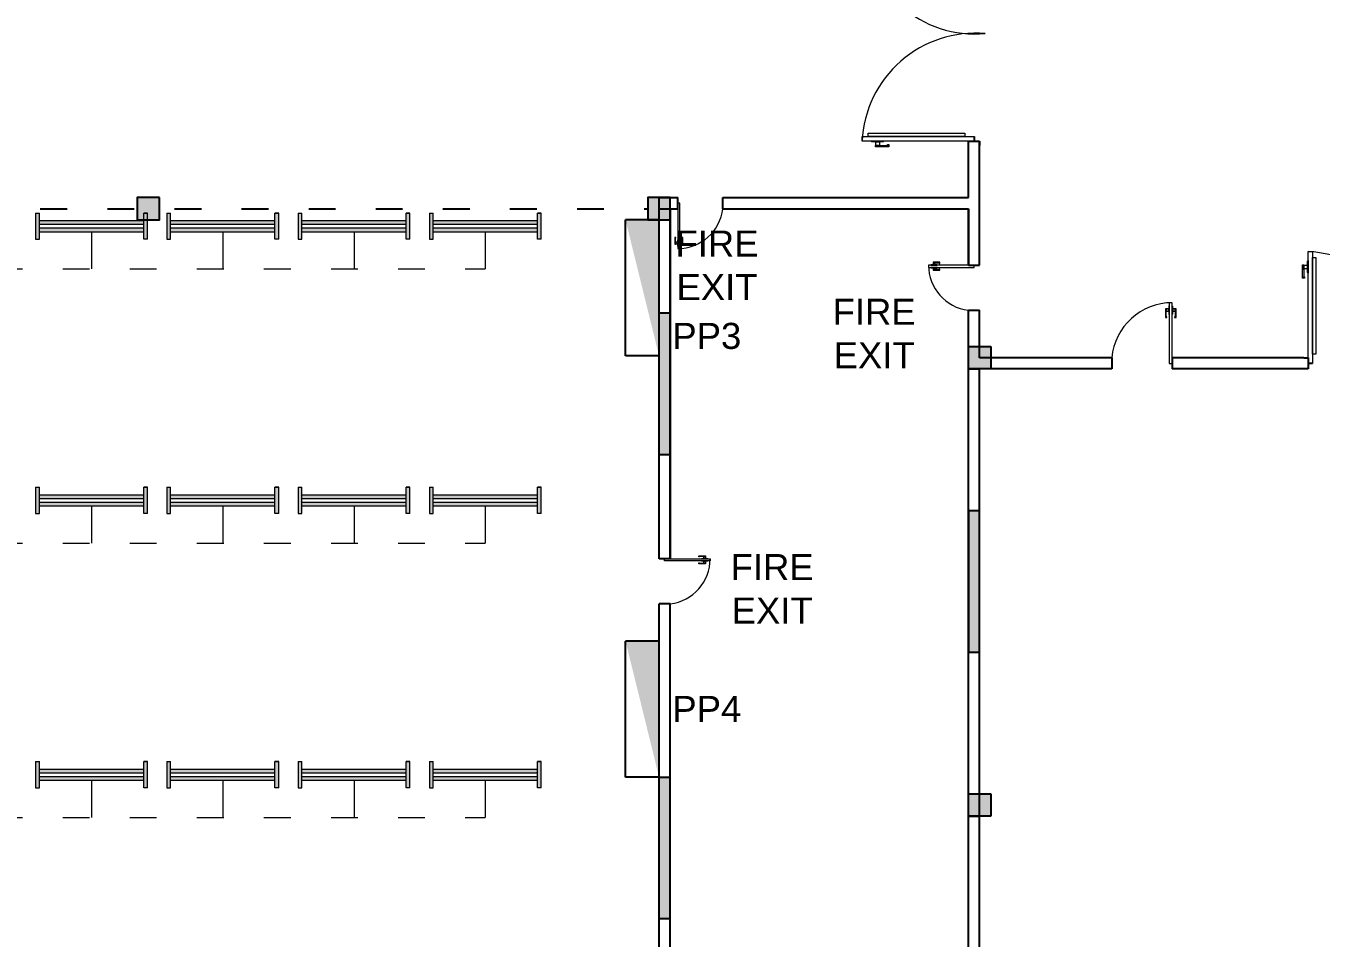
# Model space of a CAD drawing. Header units: millimetres. Extents: x 3339 to 2017737, y 4955 to 2748989.
# Drawn here: x 1464597 to 1481971, y 1251921 to 1264163 of the extents above; entities that cross this region are included whole.
import ezdxf

# ---------------------------------------------------------------- set-up
doc = ezdxf.new("R2010")
doc.units = ezdxf.units.MM
doc.header["$LTSCALE"] = 30
doc.linetypes.add('ACAD_ISO03W100', pattern=[30, 12, -18])
for name, color, linetype, lineweight in [('A-DETL-GENF', 92, 'Continuous', 13), ('A-DOOR', 31, 'Continuous', 13), ('LIGHT LINES', 6, 'ACAD_ISO03W100', 13), ('LIGHTS', 6, 'Continuous', 13)]:
    doc.layers.add(name, color=color, linetype=linetype, lineweight=lineweight)
doc.layers.add('broken line', color=7, linetype='ACAD_ISO03W100', plot=False)
doc.layers.add('TEXT', color=7, linetype='Continuous')
doc.layers.add('window', color=92, linetype='Continuous')
doc.styles.get("Standard").update_dxf_attribs({"font": 'arial.ttf'})

# ---------------------------------------------------------------- blocks, each defined once
blk = doc.blocks.new('single door no base 1')
at = {"color": 0}
blk.add_line((51788, 22093), (51785, 22093), dxfattribs=at)
at = {"layer": 'A-DETL-GENF'}
for p, q in [((51710, 22826), (51697, 22826)), ((51697, 22826), (51697, 22788)), ((51708, 22788), (51697, 22788)), ((51697, 22788), (51697, 22706)), ((51697, 22788), (51710, 22788)), ((51708, 22718), (51708, 22788)), ((51710, 22788), (51710, 22826)), ((51741, 22823), (51710, 22823)), ((51710, 22823), (51710, 22791)), ((51710, 22791), (51741, 22791)), ((51748, 22864), (51741, 22858)), ((51741, 22858), (51741, 22756)), ((51741, 22791), (51741, 22823)), ((51748, 22750), (51748, 22864)), ((51788, 22864), (51788, 22750)), ((51794, 22858), (51788, 22864)), ((51794, 22756), (51794, 22858)), ((51826, 22823), (51794, 22823)), ((51794, 22823), (51794, 22791)), ((51794, 22791), (51826, 22791)), ((51839, 22826), (51826, 22826)), ((51826, 22826), (51826, 22788)), ((51826, 22791), (51826, 22823)), ((51826, 22788), (51839, 22788)), ((51839, 22788), (51827, 22788)), ((51827, 22788), (51827, 22718)), ((51839, 22788), (51839, 22826)), ((51839, 22706), (51839, 22788)), ((51708, 22718), (51697, 22706)), ((51697, 22706), (51716, 22706)), ((51716, 22718), (51708, 22718)), ((51716, 22706), (51716, 22718)), ((51741, 22756), (51748, 22750)), ((51788, 22750), (51794, 22756)), ((51827, 22718), (51819, 22718)), ((51819, 22718), (51819, 22706)), ((51819, 22706), (51839, 22706)), ((51827, 22718), (51839, 22706))]:
    blk.add_line(p, q, dxfattribs=at)
at = {"layer": 'A-DOOR', "lineweight": 18}
for p, q in [((51788, 22907), (51748, 22907)), ((51748, 22907), (51748, 22093)), ((51788, 22093), (51788, 22907)), ((51748, 22093), (51788, 22093))]:
    blk.add_line(p, q, dxfattribs=at)
at = {"layer": 'A-DOOR'}
blk.add_arc((51788, 22093), 814, 90, 174.7134, dxfattribs=at)
blk = doc.blocks.new('Poste with lines')
h = blk.add_hatch(color=2)
h.dxf.hatch_style = 1
h.paths.add_polyline_path([(13203, 12318), (12903, 12318), (12903, 12018), (13203, 12018)])
at = {"color": 0}
for p, q in [((12903, 12018), (12903, 12318)), ((12903, 12318), (13203, 12318)), ((12903, 12018), (12903, 12168)), ((13203, 12318), (13203, 12018)), ((12903, 12018), (13053, 12018)), ((13053, 12018), (12903, 12018)), ((13203, 12018), (12903, 12018))]:
    blk.add_line(p, q, dxfattribs=at)

msp = doc.modelspace()

# ---------------------------------------------------------------- hatches: boundary and pattern name
h = msp.add_hatch(color=2)
h.dxf.hatch_style = 1
h.paths.add_polyline_path([(1466390.35, 1261859.357), (1466090.35, 1261859.357), (1466090.35, 1261559.357), (1466390.35, 1261559.357)])
h = msp.add_hatch(color=2)
h.dxf.hatch_style = 1
h.paths.add_polyline_path([(1473240.35, 1261859.357), (1472940.35, 1261859.357), (1472940.35, 1261559.357), (1473240.35, 1261559.357)])
at = {"true_color": 0xf8d731}
h = msp.add_hatch(color=40, dxfattribs=at)
h.dxf.hatch_style = 1
h.paths.add_polyline_path([(1473090.35, 1261559.177), (1472640.35, 1261559.177), (1473090.35, 1259734.177)])
h = msp.add_hatch(color=40, dxfattribs=at)
h.dxf.hatch_style = 1
h.paths.add_polyline_path([(1473090.35, 1255907.709), (1472640.35, 1255907.709), (1473090.35, 1254082.709)])
at = {"layer": 'LIGHTS'}
h = msp.add_hatch(color=256, dxfattribs=at)
h.dxf.hatch_style = 1
h.paths.add_polyline_path([(1464727.192, 1261301.024), (1464777.192, 1261301.024), (1464777.192, 1261651.024), (1464727.192, 1261651.024)])
h = msp.add_hatch(color=256, dxfattribs=at)
h.dxf.hatch_style = 1
h.paths.add_polyline_path([(1466177.192, 1261301.024), (1466227.192, 1261301.024), (1466227.192, 1261651.024), (1466177.192, 1261651.024)])
h = msp.add_hatch(color=256, dxfattribs=at)
h.dxf.hatch_style = 1
h.paths.add_polyline_path([(1466487.718, 1261301.024), (1466537.718, 1261301.024), (1466537.718, 1261651.024), (1466487.718, 1261651.024)])
h = msp.add_hatch(color=256, dxfattribs=at)
h.dxf.hatch_style = 1
h.paths.add_polyline_path([(1467937.718, 1261301.024), (1467987.718, 1261301.024), (1467987.718, 1261651.024), (1467937.718, 1261651.024)])
h = msp.add_hatch(color=256, dxfattribs=at)
h.dxf.hatch_style = 1
h.paths.add_polyline_path([(1468248.245, 1261301.024), (1468298.245, 1261301.024), (1468298.245, 1261651.024), (1468248.245, 1261651.024)])
h = msp.add_hatch(color=256, dxfattribs=at)
h.dxf.hatch_style = 1
h.paths.add_polyline_path([(1469698.245, 1261301.024), (1469748.245, 1261301.024), (1469748.245, 1261651.024), (1469698.245, 1261651.024)])
h = msp.add_hatch(color=256, dxfattribs=at)
h.dxf.hatch_style = 1
h.paths.add_polyline_path([(1470008.771, 1261301.024), (1470058.771, 1261301.024), (1470058.771, 1261651.024), (1470008.771, 1261651.024)])
h = msp.add_hatch(color=256, dxfattribs=at)
h.dxf.hatch_style = 1
h.paths.add_polyline_path([(1471458.771, 1261301.024), (1471508.771, 1261301.024), (1471508.771, 1261651.024), (1471458.771, 1261651.024)])
h = msp.add_hatch(color=256, dxfattribs=at)
h.dxf.hatch_style = 1
h.paths.add_polyline_path([(1466177.192, 1261501.024), (1466177.192, 1261551.024), (1464777.192, 1261551.024), (1464777.192, 1261501.024)])
h = msp.add_hatch(color=256, dxfattribs=at)
h.dxf.hatch_style = 1
h.paths.add_polyline_path([(1464777.192, 1261451.024), (1464777.192, 1261401.024), (1466177.192, 1261401.024), (1466177.192, 1261451.024)])
h = msp.add_hatch(color=256, dxfattribs=at)
h.dxf.hatch_style = 1
h.paths.add_polyline_path([(1467937.718, 1261501.024), (1467937.718, 1261551.024), (1466537.718, 1261551.024), (1466537.718, 1261501.024)])
h = msp.add_hatch(color=256, dxfattribs=at)
h.dxf.hatch_style = 1
h.paths.add_polyline_path([(1466537.718, 1261451.024), (1466537.718, 1261401.024), (1467937.718, 1261401.024), (1467937.718, 1261451.024)])
h = msp.add_hatch(color=256, dxfattribs=at)
h.dxf.hatch_style = 1
h.paths.add_polyline_path([(1469698.245, 1261501.024), (1469698.245, 1261551.024), (1468298.245, 1261551.024), (1468298.245, 1261501.024)])
h = msp.add_hatch(color=256, dxfattribs=at)
h.dxf.hatch_style = 1
h.paths.add_polyline_path([(1468298.245, 1261451.024), (1468298.245, 1261401.024), (1469698.245, 1261401.024), (1469698.245, 1261451.024)])
h = msp.add_hatch(color=256, dxfattribs=at)
h.dxf.hatch_style = 1
h.paths.add_polyline_path([(1471458.771, 1261501.024), (1471458.771, 1261551.024), (1470058.771, 1261551.024), (1470058.771, 1261501.024)])
h = msp.add_hatch(color=256, dxfattribs=at)
h.dxf.hatch_style = 1
h.paths.add_polyline_path([(1470058.771, 1261451.024), (1470058.771, 1261401.024), (1471458.771, 1261401.024), (1471458.771, 1261451.024)])
h = msp.add_hatch(color=256, dxfattribs=at)
h.dxf.hatch_style = 1
h.paths.add_polyline_path([(1464727.192, 1257620.469), (1464777.192, 1257620.469), (1464777.192, 1257970.469), (1464727.192, 1257970.469)])
h = msp.add_hatch(color=256, dxfattribs=at)
h.dxf.hatch_style = 1
h.paths.add_polyline_path([(1466177.192, 1257620.469), (1466227.192, 1257620.469), (1466227.192, 1257970.469), (1466177.192, 1257970.469)])
h = msp.add_hatch(color=256, dxfattribs=at)
h.dxf.hatch_style = 1
h.paths.add_polyline_path([(1466487.718, 1257620.469), (1466537.718, 1257620.469), (1466537.718, 1257970.469), (1466487.718, 1257970.469)])
h = msp.add_hatch(color=256, dxfattribs=at)
h.dxf.hatch_style = 1
h.paths.add_polyline_path([(1467937.718, 1257620.469), (1467987.718, 1257620.469), (1467987.718, 1257970.469), (1467937.718, 1257970.469)])
h = msp.add_hatch(color=256, dxfattribs=at)
h.dxf.hatch_style = 1
h.paths.add_polyline_path([(1468248.245, 1257620.469), (1468298.245, 1257620.469), (1468298.245, 1257970.469), (1468248.245, 1257970.469)])
h = msp.add_hatch(color=256, dxfattribs=at)
h.dxf.hatch_style = 1
h.paths.add_polyline_path([(1469698.245, 1257620.469), (1469748.245, 1257620.469), (1469748.245, 1257970.469), (1469698.245, 1257970.469)])
h = msp.add_hatch(color=256, dxfattribs=at)
h.dxf.hatch_style = 1
h.paths.add_polyline_path([(1470008.771, 1257620.469), (1470058.771, 1257620.469), (1470058.771, 1257970.469), (1470008.771, 1257970.469)])
h = msp.add_hatch(color=256, dxfattribs=at)
h.dxf.hatch_style = 1
h.paths.add_polyline_path([(1471458.771, 1257620.469), (1471508.771, 1257620.469), (1471508.771, 1257970.469), (1471458.771, 1257970.469)])
h = msp.add_hatch(color=256, dxfattribs=at)
h.dxf.hatch_style = 1
h.paths.add_polyline_path([(1466177.192, 1257820.469), (1466177.192, 1257870.469), (1464777.192, 1257870.469), (1464777.192, 1257820.469)])
h = msp.add_hatch(color=256, dxfattribs=at)
h.dxf.hatch_style = 1
h.paths.add_polyline_path([(1464777.192, 1257770.469), (1464777.192, 1257720.469), (1466177.192, 1257720.469), (1466177.192, 1257770.469)])
h = msp.add_hatch(color=256, dxfattribs=at)
h.dxf.hatch_style = 1
h.paths.add_polyline_path([(1467937.718, 1257820.469), (1467937.718, 1257870.469), (1466537.718, 1257870.469), (1466537.718, 1257820.469)])
h = msp.add_hatch(color=256, dxfattribs=at)
h.dxf.hatch_style = 1
h.paths.add_polyline_path([(1466537.718, 1257770.469), (1466537.718, 1257720.469), (1467937.718, 1257720.469), (1467937.718, 1257770.469)])
h = msp.add_hatch(color=256, dxfattribs=at)
h.dxf.hatch_style = 1
h.paths.add_polyline_path([(1469698.245, 1257820.469), (1469698.245, 1257870.469), (1468298.245, 1257870.469), (1468298.245, 1257820.469)])
h = msp.add_hatch(color=256, dxfattribs=at)
h.dxf.hatch_style = 1
h.paths.add_polyline_path([(1468298.245, 1257770.469), (1468298.245, 1257720.469), (1469698.245, 1257720.469), (1469698.245, 1257770.469)])
h = msp.add_hatch(color=256, dxfattribs=at)
h.dxf.hatch_style = 1
h.paths.add_polyline_path([(1471458.771, 1257820.469), (1471458.771, 1257870.469), (1470058.771, 1257870.469), (1470058.771, 1257820.469)])
h = msp.add_hatch(color=256, dxfattribs=at)
h.dxf.hatch_style = 1
h.paths.add_polyline_path([(1470058.771, 1257770.469), (1470058.771, 1257720.469), (1471458.771, 1257720.469), (1471458.771, 1257770.469)])
h = msp.add_hatch(color=256, dxfattribs=at)
h.dxf.hatch_style = 1
h.paths.add_polyline_path([(1464727.192, 1253939.913), (1464777.192, 1253939.913), (1464777.192, 1254289.913), (1464727.192, 1254289.913)])
h = msp.add_hatch(color=256, dxfattribs=at)
h.dxf.hatch_style = 1
h.paths.add_polyline_path([(1466177.192, 1253939.913), (1466227.192, 1253939.913), (1466227.192, 1254289.913), (1466177.192, 1254289.913)])
h = msp.add_hatch(color=256, dxfattribs=at)
h.dxf.hatch_style = 1
h.paths.add_polyline_path([(1466487.718, 1253939.913), (1466537.718, 1253939.913), (1466537.718, 1254289.913), (1466487.718, 1254289.913)])
h = msp.add_hatch(color=256, dxfattribs=at)
h.dxf.hatch_style = 1
h.paths.add_polyline_path([(1467937.718, 1253939.913), (1467987.718, 1253939.913), (1467987.718, 1254289.913), (1467937.718, 1254289.913)])
h = msp.add_hatch(color=256, dxfattribs=at)
h.dxf.hatch_style = 1
h.paths.add_polyline_path([(1468248.245, 1253939.913), (1468298.245, 1253939.913), (1468298.245, 1254289.913), (1468248.245, 1254289.913)])
h = msp.add_hatch(color=256, dxfattribs=at)
h.dxf.hatch_style = 1
h.paths.add_polyline_path([(1469698.245, 1253939.913), (1469748.245, 1253939.913), (1469748.245, 1254289.913), (1469698.245, 1254289.913)])
h = msp.add_hatch(color=256, dxfattribs=at)
h.dxf.hatch_style = 1
h.paths.add_polyline_path([(1470008.771, 1253939.913), (1470058.771, 1253939.913), (1470058.771, 1254289.913), (1470008.771, 1254289.913)])
h = msp.add_hatch(color=256, dxfattribs=at)
h.dxf.hatch_style = 1
h.paths.add_polyline_path([(1471458.771, 1253939.913), (1471508.771, 1253939.913), (1471508.771, 1254289.913), (1471458.771, 1254289.913)])
h = msp.add_hatch(color=256, dxfattribs=at)
h.dxf.hatch_style = 1
h.paths.add_polyline_path([(1466177.192, 1254139.913), (1466177.192, 1254189.913), (1464777.192, 1254189.913), (1464777.192, 1254139.913)])
h = msp.add_hatch(color=256, dxfattribs=at)
h.dxf.hatch_style = 1
h.paths.add_polyline_path([(1464777.192, 1254089.913), (1464777.192, 1254039.913), (1466177.192, 1254039.913), (1466177.192, 1254089.913)])
h = msp.add_hatch(color=256, dxfattribs=at)
h.dxf.hatch_style = 1
h.paths.add_polyline_path([(1467937.718, 1254139.913), (1467937.718, 1254189.913), (1466537.718, 1254189.913), (1466537.718, 1254139.913)])
h = msp.add_hatch(color=256, dxfattribs=at)
h.dxf.hatch_style = 1
h.paths.add_polyline_path([(1466537.718, 1254089.913), (1466537.718, 1254039.913), (1467937.718, 1254039.913), (1467937.718, 1254089.913)])
h = msp.add_hatch(color=256, dxfattribs=at)
h.dxf.hatch_style = 1
h.paths.add_polyline_path([(1469698.245, 1254139.913), (1469698.245, 1254189.913), (1468298.245, 1254189.913), (1468298.245, 1254139.913)])
h = msp.add_hatch(color=256, dxfattribs=at)
h.dxf.hatch_style = 1
h.paths.add_polyline_path([(1468298.245, 1254089.913), (1468298.245, 1254039.913), (1469698.245, 1254039.913), (1469698.245, 1254089.913)])
h = msp.add_hatch(color=256, dxfattribs=at)
h.dxf.hatch_style = 1
h.paths.add_polyline_path([(1471458.771, 1254139.913), (1471458.771, 1254189.913), (1470058.771, 1254189.913), (1470058.771, 1254139.913)])
h = msp.add_hatch(color=256, dxfattribs=at)
h.dxf.hatch_style = 1
h.paths.add_polyline_path([(1470058.771, 1254089.913), (1470058.771, 1254039.913), (1471458.771, 1254039.913), (1471458.771, 1254089.913)])
at = {"layer": 'window'}
h = msp.add_hatch(dxfattribs=at)
h.set_pattern_fill('ANSI31', color=256)
h.set_pattern_definition([(45, (1428186.85928, 1250192.71543), (-0.08838834765, 0.08838834765), [])])
h.paths.add_polyline_path([(1473240.35, 1260310.826), (1473090.35, 1260310.826), (1473090.35, 1258410.826), (1473240.35, 1258410.826)])
h = msp.add_hatch(color=256, dxfattribs=at)
h.dxf.hatch_style = 1
h.paths.add_polyline_path([(1477390.35, 1257659.357), (1477241.97, 1257659.357), (1477241.97, 1255759.357), (1477390.35, 1255759.357)])
h = msp.add_hatch(dxfattribs=at)
h.set_pattern_fill('ANSI31', color=256)
h.set_pattern_definition([(45, (1428186.85928, 1243964.77762), (-0.08838834765, 0.08838834765), [])])
h.paths.add_polyline_path([(1473240.35, 1254082.889), (1473090.35, 1254082.889), (1473090.35, 1252182.889), (1473240.35, 1252182.889)])

# ---------------------------------------------------------------- linework, layer by layer
at = {"color": 0}
for p, q in [((1477240.35, 1261859.357), (1477240.35, 1262616.357)), ((1477315.35, 1262676.357), (1477315.35, 1262616.357)), ((1477390.35, 1260952.357), (1477390.35, 1262616.357)), ((1473090.35, 1257012.295), (1473090.35, 1261859.357)), ((1473090.35, 1261859.357), (1473340.35, 1261859.357)), ((1473946.226, 1261859.357), (1477240.35, 1261859.357)), ((1473240.35, 1257012.295), (1473240.35, 1261709.357)), ((1473240.35, 1261709.357), (1473340.35, 1261709.357)), ((1473946.226, 1261709.357), (1477240.35, 1261709.357)), ((1477240.35, 1260952.357), (1477240.35, 1261709.357)), ((1477240.35, 1238709.357), (1477240.35, 1260346.482)), ((1477390.35, 1259709.357), (1477390.35, 1260346.482)), ((1479164.063, 1259709.357), (1477390.35, 1259709.357)), ((1479164.063, 1259709.357), (1479164.063, 1259559.357)), ((1481740.35, 1259709.357), (1479974.6, 1259709.357)), ((1481740.35, 1259709.357), (1479974.6, 1259709.357)), ((1479974.6, 1259709.357), (1479974.6, 1259559.357)), ((1479164.063, 1259559.357), (1477240.35, 1259559.357)), ((1477390.35, 1238859.357), (1477390.35, 1259559.357)), ((1481740.35, 1259559.357), (1479974.6, 1259559.357)), ((1481857.35, 1259634.357), (1481797.35, 1259634.357)), ((1473090.35, 1238709.357), (1473090.35, 1256406.42)), ((1473240.35, 1238709.357), (1473240.35, 1256406.42))]:
    msp.add_line(p, q, dxfattribs=at)
for p, q in [((1477240.35, 1262559.357), (1477240.35, 1262616.357)), ((1477240.35, 1262616.357), (1477390.35, 1262616.357)), ((1477390.35, 1262616.357), (1477390.35, 1262559.357)), ((1473340.35, 1261709.357), (1473340.35, 1261859.357)), ((1473946.226, 1261709.357), (1473946.226, 1261859.357)), ((1472640.35, 1259734.177), (1472640.35, 1261559.177)), ((1473090.35, 1261559.177), (1472640.35, 1261559.177)), ((1473090.35, 1261709.357), (1473240.35, 1261709.357)), ((1473090.35, 1259734.177), (1473090.35, 1261559.177)), ((1473240.35, 1261709.357), (1473240.35, 1261559.357)), ((1473240.35, 1261709.357), (1473340.35, 1261709.357)), ((1473240.35, 1261559.357), (1473240.35, 1257012.295)), ((1477240.35, 1261709.357), (1477240.35, 1260952.357)), ((1477240.35, 1260952.357), (1477390.35, 1260952.357)), ((1477240.35, 1260346.482), (1477390.35, 1260346.482)), ((1473090.35, 1259734.177), (1472640.35, 1259734.177)), ((1481740.35, 1259709.357), (1481797.35, 1259709.357)), ((1481797.35, 1259709.357), (1481797.35, 1259559.357)), ((1481797.35, 1259559.357), (1481740.35, 1259559.357)), ((1477241.97, 1257659.357), (1477241.97, 1255759.357)), ((1473240.35, 1257012.295), (1473090.35, 1257012.295)), ((1473240.35, 1256406.42), (1473090.35, 1256406.42)), ((1472640.35, 1254082.709), (1472640.35, 1255907.709)), ((1473090.35, 1255907.709), (1472640.35, 1255907.709)), ((1473090.35, 1254082.709), (1473090.35, 1255907.709)), ((1473090.35, 1254082.709), (1472640.35, 1254082.709))]:
    msp.add_line(p, q)
for points in [[(1466390.35, 1261859.357), (1466090.35, 1261859.357), (1466090.35, 1261559.357), (1466390.35, 1261559.357), (1466390.35, 1261859.357)], [(1473240.35, 1261859.357), (1472940.35, 1261859.357), (1472940.35, 1261559.357), (1473240.35, 1261559.357), (1473240.35, 1261859.357)]]:
    msp.add_lwpolyline(points, close=True)
at = {"layer": 'A-DETL-GENF'}
for p, q in [((1475894.939, 1262721.357), (1477193.939, 1262721.357)), ((1475894.939, 1262676.357), (1475894.939, 1262721.357)), ((1477193.939, 1262676.357), (1475894.939, 1262676.357)), ((1475935.875, 1262616.357), (1476107.325, 1262616.357)), ((1475945.4, 1262606.832), (1475935.875, 1262616.357)), ((1476097.8, 1262606.832), (1475945.4, 1262606.832)), ((1475997.788, 1262559.207), (1475997.788, 1262606.832)), ((1475997.788, 1262606.832), (1476045.413, 1262606.832)), ((1476045.413, 1262606.832), (1476045.413, 1262559.207)), ((1476107.325, 1262616.357), (1476097.8, 1262606.832)), ((1477193.939, 1262721.357), (1477193.939, 1262676.357)), ((1475993.025, 1262540.157), (1475993.025, 1262559.207)), ((1475993.025, 1262559.207), (1476050.175, 1262559.207)), ((1476050.175, 1262540.157), (1475993.025, 1262540.157)), ((1476045.413, 1262559.207), (1475997.788, 1262559.207)), ((1476050.175, 1262559.207), (1476050.175, 1262540.157)), ((1476050.175, 1262540.157), (1476050.175, 1262557.328)), ((1476050.175, 1262557.328), (1476156.004, 1262557.328)), ((1476173.786, 1262540.157), (1476050.175, 1262540.157)), ((1476156.004, 1262557.328), (1476156.004, 1262568.899)), ((1476156.004, 1262568.899), (1476173.786, 1262568.899)), ((1476156.004, 1262557.328), (1476173.175, 1262540.157)), ((1476173.786, 1262568.899), (1476173.786, 1262540.157)), ((1473302.25, 1261324.95), (1473302.25, 1261263.145)), ((1473316.621, 1261324.95), (1473302.25, 1261324.95)), ((1473310.835, 1261316.059), (1473302.25, 1261324.645)), ((1473302.25, 1261263.145), (1473310.835, 1261263.145)), ((1473311.775, 1261263.145), (1473302.25, 1261263.145)), ((1473302.25, 1261263.145), (1473302.25, 1261234.57)), ((1473302.25, 1261234.57), (1473311.775, 1261234.57)), ((1473310.835, 1261263.145), (1473310.835, 1261316.059)), ((1473310.835, 1261316.059), (1473316.621, 1261316.059)), ((1473311.775, 1261234.57), (1473311.775, 1261263.145)), ((1473311.775, 1261260.764), (1473311.775, 1261236.951)), ((1473335.588, 1261260.764), (1473311.775, 1261260.764)), ((1473311.775, 1261236.951), (1473335.588, 1261236.951)), ((1473316.621, 1261316.059), (1473316.621, 1261324.95)), ((1473340.35, 1261291.72), (1473335.588, 1261286.957)), ((1473335.588, 1261286.957), (1473335.588, 1261210.757)), ((1473335.588, 1261236.951), (1473335.588, 1261260.764)), ((1473335.588, 1261210.757), (1473340.35, 1261205.995)), ((1473340.35, 1261205.995), (1473340.35, 1261291.72)), ((1473375.113, 1261286.957), (1473370.35, 1261291.72)), ((1473370.35, 1261291.72), (1473370.35, 1261205.995)), ((1473370.35, 1261205.995), (1473375.113, 1261210.757)), ((1473375.113, 1261210.757), (1473375.113, 1261286.957)), ((1473398.925, 1261260.764), (1473375.113, 1261260.764)), ((1473375.113, 1261260.764), (1473375.113, 1261236.951)), ((1473375.113, 1261236.951), (1473398.925, 1261236.951)), ((1473408.45, 1261324.95), (1473394.079, 1261324.95)), ((1473394.079, 1261324.95), (1473394.079, 1261316.059)), ((1473394.079, 1261316.059), (1473399.865, 1261316.059)), ((1473398.925, 1261263.145), (1473398.925, 1261234.57)), ((1473408.45, 1261263.145), (1473398.925, 1261263.145)), ((1473398.925, 1261236.951), (1473398.925, 1261260.764)), ((1473398.925, 1261234.57), (1473408.45, 1261234.57)), ((1473399.865, 1261316.059), (1473408.45, 1261324.645)), ((1473399.865, 1261316.059), (1473399.865, 1261263.145)), ((1473399.865, 1261263.145), (1473408.45, 1261263.145)), ((1473408.45, 1261263.145), (1473408.45, 1261324.95)), ((1473408.45, 1261234.57), (1473408.45, 1261263.145)), ((1481857.35, 1259755.769), (1481857.35, 1261054.769)), ((1481857.35, 1261054.769), (1481902.35, 1261054.769)), ((1481902.35, 1261054.769), (1481902.35, 1259755.769)), ((1476741.75, 1260957.12), (1476736.988, 1260952.357)), ((1476736.988, 1260952.357), (1476822.713, 1260952.357)), ((1476736.988, 1260922.357), (1476741.75, 1260917.595)), ((1476822.713, 1260922.357), (1476736.988, 1260922.357)), ((1476817.95, 1260957.12), (1476741.75, 1260957.12)), ((1476741.75, 1260917.595), (1476817.95, 1260917.595)), ((1476794.138, 1260990.457), (1476765.563, 1260990.457)), ((1476765.563, 1260990.457), (1476765.563, 1260980.932)), ((1476765.563, 1260980.932), (1476794.138, 1260980.932)), ((1476794.138, 1260893.782), (1476765.563, 1260893.782)), ((1476765.563, 1260893.782), (1476765.563, 1260884.257)), ((1476765.563, 1260884.257), (1476794.138, 1260884.257)), ((1476791.756, 1260980.932), (1476767.944, 1260980.932)), ((1476767.944, 1260980.932), (1476767.944, 1260957.12)), ((1476767.944, 1260957.12), (1476791.756, 1260957.12)), ((1476791.756, 1260917.595), (1476767.944, 1260917.595)), ((1476767.944, 1260917.595), (1476767.944, 1260893.782)), ((1476767.944, 1260893.782), (1476791.756, 1260893.782)), ((1476791.756, 1260957.12), (1476791.756, 1260980.932)), ((1476791.756, 1260893.782), (1476791.756, 1260917.595)), ((1476855.943, 1260990.457), (1476794.138, 1260990.457)), ((1476794.138, 1260990.457), (1476794.138, 1260981.872)), ((1476794.138, 1260980.932), (1476794.138, 1260990.457)), ((1476794.138, 1260981.872), (1476847.052, 1260981.872)), ((1476794.138, 1260884.257), (1476794.138, 1260893.782)), ((1476847.052, 1260892.843), (1476794.138, 1260892.843)), ((1476794.138, 1260892.843), (1476794.138, 1260884.257)), ((1476794.138, 1260884.257), (1476855.943, 1260884.257)), ((1476822.713, 1260952.357), (1476817.95, 1260957.12)), ((1476817.95, 1260917.595), (1476822.713, 1260922.357)), ((1476847.052, 1260981.872), (1476855.637, 1260990.457)), ((1476847.052, 1260981.872), (1476847.052, 1260976.087)), ((1476847.052, 1260976.087), (1476855.943, 1260976.087)), ((1476855.943, 1260898.628), (1476847.052, 1260898.628)), ((1476847.052, 1260898.628), (1476847.052, 1260892.843)), ((1476847.052, 1260892.843), (1476855.637, 1260884.257)), ((1476855.943, 1260976.087), (1476855.943, 1260990.457)), ((1476855.943, 1260884.257), (1476855.943, 1260898.628)), ((1481721.15, 1260899.532), (1481721.15, 1260956.682)), ((1481721.15, 1260956.682), (1481740.2, 1260956.682)), ((1481721.15, 1260775.922), (1481721.15, 1260899.532)), ((1481721.15, 1260899.532), (1481738.321, 1260899.532)), ((1481740.2, 1260899.532), (1481721.15, 1260899.532)), ((1481738.321, 1260899.532), (1481738.321, 1260793.703)), ((1481740.2, 1260956.682), (1481740.2, 1260899.532)), ((1481740.2, 1260904.295), (1481740.2, 1260951.92)), ((1481740.2, 1260951.92), (1481787.825, 1260951.92)), ((1481787.825, 1260904.295), (1481740.2, 1260904.295)), ((1481787.825, 1261004.307), (1481797.35, 1261013.832)), ((1481787.825, 1260851.907), (1481787.825, 1261004.307)), ((1481787.825, 1260951.92), (1481787.825, 1260904.295)), ((1481797.35, 1261013.832), (1481797.35, 1260842.382)), ((1481738.321, 1260793.703), (1481721.15, 1260776.533)), ((1481749.891, 1260775.922), (1481721.15, 1260775.922)), ((1481738.321, 1260793.703), (1481749.891, 1260793.703)), ((1481749.891, 1260793.703), (1481749.891, 1260775.922)), ((1481797.35, 1260842.382), (1481787.825, 1260851.907)), ((1481902.35, 1259755.769), (1481857.35, 1259755.769)), ((1473624.757, 1257050.395), (1473686.563, 1257050.395)), ((1473624.757, 1257036.025), (1473624.757, 1257050.395)), ((1473633.648, 1257041.81), (1473625.063, 1257050.395)), ((1473686.563, 1257041.81), (1473633.648, 1257041.81)), ((1473633.648, 1257041.81), (1473633.648, 1257036.025)), ((1473686.563, 1257050.395), (1473686.563, 1257041.81)), ((1473686.563, 1257040.87), (1473686.563, 1257050.395)), ((1473686.563, 1257050.395), (1473715.138, 1257050.395)), ((1473715.138, 1257040.87), (1473686.563, 1257040.87)), ((1473688.944, 1257040.87), (1473712.756, 1257040.87)), ((1473688.944, 1257017.058), (1473688.944, 1257040.87)), ((1473712.756, 1257040.87), (1473712.756, 1257017.058)), ((1473715.138, 1257050.395), (1473715.138, 1257040.87)), ((1473633.648, 1257036.025), (1473624.757, 1257036.025)), ((1473624.757, 1256944.195), (1473624.757, 1256958.566)), ((1473624.757, 1256958.566), (1473633.648, 1256958.566)), ((1473686.563, 1256944.195), (1473624.757, 1256944.195)), ((1473633.648, 1256952.781), (1473625.063, 1256944.195)), ((1473633.648, 1256958.566), (1473633.648, 1256952.781)), ((1473633.648, 1256952.781), (1473686.563, 1256952.781)), ((1473657.988, 1257012.295), (1473662.75, 1257017.058)), ((1473743.713, 1257012.295), (1473657.988, 1257012.295)), ((1473662.75, 1256977.533), (1473657.988, 1256982.295)), ((1473657.988, 1256982.295), (1473743.713, 1256982.295)), ((1473662.75, 1257017.058), (1473738.95, 1257017.058)), ((1473738.95, 1256977.533), (1473662.75, 1256977.533)), ((1473686.563, 1256953.72), (1473715.138, 1256953.72)), ((1473686.563, 1256944.195), (1473686.563, 1256953.72)), ((1473686.563, 1256952.781), (1473686.563, 1256944.195)), ((1473715.138, 1256944.195), (1473686.563, 1256944.195)), ((1473712.756, 1257017.058), (1473688.944, 1257017.058)), ((1473688.944, 1256953.72), (1473688.944, 1256977.533)), ((1473688.944, 1256977.533), (1473712.756, 1256977.533)), ((1473712.756, 1256953.72), (1473688.944, 1256953.72)), ((1473712.756, 1256977.533), (1473712.756, 1256953.72)), ((1473715.138, 1256953.72), (1473715.138, 1256944.195)), ((1473738.95, 1257017.058), (1473743.713, 1257012.295)), ((1473743.713, 1256982.295), (1473738.95, 1256977.533))]:
    msp.add_line(p, q, dxfattribs=at)
at = {"layer": 'A-DOOR', "lineweight": 18}
for p, q in [((1475815.35, 1262616.357), (1475815.35, 1262676.357)), ((1475815.35, 1262676.357), (1477315.35, 1262676.357)), ((1477315.35, 1262616.357), (1475815.35, 1262616.357)), ((1477315.35, 1262616.357), (1477315.35, 1262676.357)), ((1473370.35, 1261784.357), (1473340.35, 1261784.357)), ((1473340.35, 1261784.357), (1473340.35, 1261173.857)), ((1473370.35, 1261173.857), (1473370.35, 1261784.357)), ((1473340.35, 1261173.857), (1473370.35, 1261173.857)), ((1481797.35, 1259634.357), (1481797.35, 1261134.357)), ((1481797.35, 1261134.357), (1481857.35, 1261134.357)), ((1481857.35, 1261134.357), (1481857.35, 1259634.357)), ((1477315.35, 1260952.357), (1476704.85, 1260952.357)), ((1476704.85, 1260952.357), (1476704.85, 1260922.357)), ((1476704.85, 1260922.357), (1477315.35, 1260922.357)), ((1477315.35, 1260922.357), (1477315.35, 1260952.357)), ((1481797.35, 1259634.357), (1481857.35, 1259634.357)), ((1473165.35, 1256982.295), (1473165.35, 1257012.295)), ((1473165.35, 1257012.295), (1473775.85, 1257012.295)), ((1473775.85, 1256982.295), (1473165.35, 1256982.295)), ((1473775.85, 1257012.295), (1473775.85, 1256982.295))]:
    msp.add_line(p, q, dxfattribs=at)
at = {"layer": 'A-DOOR'}
for centre, radius, start, end in [((1477333.878, 1265573.872), 1520.211, 182.6963499, 274.961307), ((1477333.878, 1262544.842), 1520.211, 85.038693, 177.3036501), ((1473340.35, 1261784.357), 610.5, 270, 352.94338), ((1481725.835, 1259615.83), 1520.211, 355.038693, 87.3036501), ((1477315.35, 1260952.357), 610.5, 180, 262.94338), ((1473165.35, 1257012.295), 610.5, 277.05662, 0)]:
    msp.add_arc(centre, radius, start, end, dxfattribs=at)
at = {"layer": 'broken line'}
msp.add_line((1441390.35, 1261709.537), (1472940.35, 1261709.537), dxfattribs=at)
at = {"layer": 'LIGHT LINES'}
for p, q in [((1442590.35, 1260901.024), (1470758.771, 1260901.024)), ((1442590.35, 1257220.469), (1470758.771, 1257220.469)), ((1442590.35, 1253539.913), (1470758.771, 1253539.913))]:
    msp.add_line(p, q, dxfattribs=at)
at = {"layer": 'LIGHTS'}
for p, q in [((1464727.192, 1261651.024), (1464727.192, 1261301.024)), ((1464727.192, 1261651.024), (1464777.192, 1261651.024)), ((1464727.192, 1261651.024), (1464777.192, 1261651.024)), ((1464777.192, 1261301.024), (1464777.192, 1261651.024)), ((1466227.192, 1261651.024), (1466177.192, 1261651.024)), ((1466177.192, 1261301.024), (1466177.192, 1261651.024)), ((1466177.192, 1261651.024), (1466227.192, 1261651.024)), ((1466227.192, 1261301.024), (1466227.192, 1261651.024)), ((1466487.718, 1261651.024), (1466487.718, 1261301.024)), ((1466487.718, 1261651.024), (1466537.718, 1261651.024)), ((1466487.718, 1261651.024), (1466537.718, 1261651.024)), ((1466537.718, 1261301.024), (1466537.718, 1261651.024)), ((1467987.718, 1261651.024), (1467937.718, 1261651.024)), ((1467937.718, 1261301.024), (1467937.718, 1261651.024)), ((1467937.718, 1261651.024), (1467987.718, 1261651.024)), ((1467987.718, 1261301.024), (1467987.718, 1261651.024)), ((1468248.245, 1261651.024), (1468248.245, 1261301.024)), ((1468248.245, 1261651.024), (1468298.245, 1261651.024)), ((1468248.245, 1261651.024), (1468298.245, 1261651.024)), ((1468298.245, 1261301.024), (1468298.245, 1261651.024)), ((1469748.245, 1261651.024), (1469698.245, 1261651.024)), ((1469698.245, 1261301.024), (1469698.245, 1261651.024)), ((1469698.245, 1261651.024), (1469748.245, 1261651.024)), ((1469748.245, 1261301.024), (1469748.245, 1261651.024)), ((1470008.771, 1261651.024), (1470008.771, 1261301.024)), ((1470008.771, 1261651.024), (1470058.771, 1261651.024)), ((1470008.771, 1261651.024), (1470058.771, 1261651.024)), ((1470058.771, 1261301.024), (1470058.771, 1261651.024)), ((1471508.771, 1261651.024), (1471458.771, 1261651.024)), ((1471458.771, 1261301.024), (1471458.771, 1261651.024)), ((1471458.771, 1261651.024), (1471508.771, 1261651.024)), ((1471508.771, 1261301.024), (1471508.771, 1261651.024)), ((1464777.192, 1261551.024), (1466177.192, 1261551.024)), ((1464777.192, 1261501.024), (1466177.192, 1261501.024)), ((1464777.192, 1261451.024), (1466177.192, 1261451.024)), ((1464777.192, 1261401.024), (1466177.192, 1261401.024)), ((1465477.192, 1261401.024), (1465477.192, 1260901.024)), ((1466537.718, 1261551.024), (1467937.718, 1261551.024)), ((1466537.718, 1261501.024), (1467937.718, 1261501.024)), ((1466537.718, 1261451.024), (1467937.718, 1261451.024)), ((1466537.718, 1261401.024), (1467937.718, 1261401.024)), ((1467237.718, 1261401.024), (1467237.718, 1260901.024)), ((1468298.245, 1261551.024), (1469698.245, 1261551.024)), ((1468298.245, 1261501.024), (1469698.245, 1261501.024)), ((1468298.245, 1261451.024), (1469698.245, 1261451.024)), ((1468298.245, 1261401.024), (1469698.245, 1261401.024)), ((1468998.245, 1261401.024), (1468998.245, 1260901.024)), ((1470058.771, 1261551.024), (1471458.771, 1261551.024)), ((1470058.771, 1261501.024), (1471458.771, 1261501.024)), ((1470058.771, 1261451.024), (1471458.771, 1261451.024)), ((1470058.771, 1261401.024), (1471458.771, 1261401.024)), ((1470758.771, 1261401.024), (1470758.771, 1260901.024)), ((1464727.192, 1261301.024), (1464777.192, 1261301.024)), ((1466227.192, 1261301.024), (1466177.192, 1261301.024)), ((1466487.718, 1261301.024), (1466537.718, 1261301.024)), ((1467987.718, 1261301.024), (1467937.718, 1261301.024)), ((1468248.245, 1261301.024), (1468298.245, 1261301.024)), ((1469748.245, 1261301.024), (1469698.245, 1261301.024)), ((1470008.771, 1261301.024), (1470058.771, 1261301.024)), ((1471508.771, 1261301.024), (1471458.771, 1261301.024)), ((1464727.192, 1257970.469), (1464727.192, 1257620.469)), ((1464727.192, 1257970.469), (1464777.192, 1257970.469)), ((1464727.192, 1257970.469), (1464777.192, 1257970.469)), ((1464777.192, 1257620.469), (1464777.192, 1257970.469)), ((1466227.192, 1257970.469), (1466177.192, 1257970.469)), ((1466177.192, 1257620.469), (1466177.192, 1257970.469)), ((1466177.192, 1257970.469), (1466227.192, 1257970.469)), ((1466227.192, 1257620.469), (1466227.192, 1257970.469)), ((1466487.718, 1257970.469), (1466487.718, 1257620.469)), ((1466487.718, 1257970.469), (1466537.718, 1257970.469)), ((1466487.718, 1257970.469), (1466537.718, 1257970.469)), ((1466537.718, 1257620.469), (1466537.718, 1257970.469)), ((1467987.718, 1257970.469), (1467937.718, 1257970.469)), ((1467937.718, 1257620.469), (1467937.718, 1257970.469)), ((1467937.718, 1257970.469), (1467987.718, 1257970.469)), ((1467987.718, 1257620.469), (1467987.718, 1257970.469)), ((1468248.245, 1257970.469), (1468248.245, 1257620.469)), ((1468248.245, 1257970.469), (1468298.245, 1257970.469)), ((1468248.245, 1257970.469), (1468298.245, 1257970.469)), ((1468298.245, 1257620.469), (1468298.245, 1257970.469)), ((1469748.245, 1257970.469), (1469698.245, 1257970.469)), ((1469698.245, 1257620.469), (1469698.245, 1257970.469)), ((1469698.245, 1257970.469), (1469748.245, 1257970.469)), ((1469748.245, 1257620.469), (1469748.245, 1257970.469)), ((1470008.771, 1257970.469), (1470008.771, 1257620.469)), ((1470008.771, 1257970.469), (1470058.771, 1257970.469)), ((1470008.771, 1257970.469), (1470058.771, 1257970.469)), ((1470058.771, 1257620.469), (1470058.771, 1257970.469)), ((1471508.771, 1257970.469), (1471458.771, 1257970.469)), ((1471458.771, 1257620.469), (1471458.771, 1257970.469)), ((1471458.771, 1257970.469), (1471508.771, 1257970.469)), ((1471508.771, 1257620.469), (1471508.771, 1257970.469)), ((1464777.192, 1257870.469), (1466177.192, 1257870.469)), ((1464777.192, 1257820.469), (1466177.192, 1257820.469)), ((1464777.192, 1257770.469), (1466177.192, 1257770.469)), ((1466537.718, 1257870.469), (1467937.718, 1257870.469)), ((1466537.718, 1257820.469), (1467937.718, 1257820.469)), ((1466537.718, 1257770.469), (1467937.718, 1257770.469)), ((1468298.245, 1257870.469), (1469698.245, 1257870.469)), ((1468298.245, 1257820.469), (1469698.245, 1257820.469)), ((1468298.245, 1257770.469), (1469698.245, 1257770.469)), ((1470058.771, 1257870.469), (1471458.771, 1257870.469)), ((1470058.771, 1257820.469), (1471458.771, 1257820.469)), ((1470058.771, 1257770.469), (1471458.771, 1257770.469)), ((1464727.192, 1257620.469), (1464777.192, 1257620.469)), ((1464777.192, 1257720.469), (1466177.192, 1257720.469)), ((1465477.192, 1257720.469), (1465477.192, 1257220.469)), ((1466227.192, 1257620.469), (1466177.192, 1257620.469)), ((1466487.718, 1257620.469), (1466537.718, 1257620.469)), ((1466537.718, 1257720.469), (1467937.718, 1257720.469)), ((1467237.718, 1257720.469), (1467237.718, 1257220.469)), ((1467987.718, 1257620.469), (1467937.718, 1257620.469)), ((1468248.245, 1257620.469), (1468298.245, 1257620.469)), ((1468298.245, 1257720.469), (1469698.245, 1257720.469)), ((1468998.245, 1257720.469), (1468998.245, 1257220.469)), ((1469748.245, 1257620.469), (1469698.245, 1257620.469)), ((1470008.771, 1257620.469), (1470058.771, 1257620.469)), ((1470058.771, 1257720.469), (1471458.771, 1257720.469)), ((1470758.771, 1257720.469), (1470758.771, 1257220.469)), ((1471508.771, 1257620.469), (1471458.771, 1257620.469)), ((1464727.192, 1254289.913), (1464727.192, 1253939.913)), ((1464727.192, 1254289.913), (1464777.192, 1254289.913)), ((1464727.192, 1254289.913), (1464777.192, 1254289.913)), ((1464777.192, 1253939.913), (1464777.192, 1254289.913)), ((1466227.192, 1254289.913), (1466177.192, 1254289.913)), ((1466177.192, 1253939.913), (1466177.192, 1254289.913)), ((1466177.192, 1254289.913), (1466227.192, 1254289.913)), ((1466227.192, 1253939.913), (1466227.192, 1254289.913)), ((1466487.718, 1254289.913), (1466487.718, 1253939.913)), ((1466487.718, 1254289.913), (1466537.718, 1254289.913)), ((1466487.718, 1254289.913), (1466537.718, 1254289.913)), ((1466537.718, 1253939.913), (1466537.718, 1254289.913)), ((1467987.718, 1254289.913), (1467937.718, 1254289.913)), ((1467937.718, 1253939.913), (1467937.718, 1254289.913)), ((1467937.718, 1254289.913), (1467987.718, 1254289.913)), ((1467987.718, 1253939.913), (1467987.718, 1254289.913)), ((1468248.245, 1254289.913), (1468248.245, 1253939.913)), ((1468248.245, 1254289.913), (1468298.245, 1254289.913)), ((1468248.245, 1254289.913), (1468298.245, 1254289.913)), ((1468298.245, 1253939.913), (1468298.245, 1254289.913)), ((1469748.245, 1254289.913), (1469698.245, 1254289.913)), ((1469698.245, 1253939.913), (1469698.245, 1254289.913)), ((1469698.245, 1254289.913), (1469748.245, 1254289.913)), ((1469748.245, 1253939.913), (1469748.245, 1254289.913)), ((1470008.771, 1254289.913), (1470008.771, 1253939.913)), ((1470008.771, 1254289.913), (1470058.771, 1254289.913)), ((1470008.771, 1254289.913), (1470058.771, 1254289.913)), ((1470058.771, 1253939.913), (1470058.771, 1254289.913)), ((1471508.771, 1254289.913), (1471458.771, 1254289.913)), ((1471458.771, 1253939.913), (1471458.771, 1254289.913)), ((1471458.771, 1254289.913), (1471508.771, 1254289.913)), ((1471508.771, 1253939.913), (1471508.771, 1254289.913)), ((1464777.192, 1254189.913), (1466177.192, 1254189.913)), ((1464777.192, 1254139.913), (1466177.192, 1254139.913)), ((1464777.192, 1254089.913), (1466177.192, 1254089.913)), ((1466537.718, 1254189.913), (1467937.718, 1254189.913)), ((1466537.718, 1254139.913), (1467937.718, 1254139.913)), ((1466537.718, 1254089.913), (1467937.718, 1254089.913)), ((1468298.245, 1254189.913), (1469698.245, 1254189.913)), ((1468298.245, 1254139.913), (1469698.245, 1254139.913)), ((1468298.245, 1254089.913), (1469698.245, 1254089.913)), ((1470058.771, 1254189.913), (1471458.771, 1254189.913)), ((1470058.771, 1254139.913), (1471458.771, 1254139.913)), ((1470058.771, 1254089.913), (1471458.771, 1254089.913)), ((1464727.192, 1253939.913), (1464777.192, 1253939.913)), ((1464777.192, 1254039.913), (1466177.192, 1254039.913)), ((1465477.192, 1254039.913), (1465477.192, 1253539.913)), ((1466227.192, 1253939.913), (1466177.192, 1253939.913)), ((1466487.718, 1253939.913), (1466537.718, 1253939.913)), ((1466537.718, 1254039.913), (1467937.718, 1254039.913)), ((1467237.718, 1254039.913), (1467237.718, 1253539.913)), ((1467987.718, 1253939.913), (1467937.718, 1253939.913)), ((1468248.245, 1253939.913), (1468298.245, 1253939.913)), ((1468298.245, 1254039.913), (1469698.245, 1254039.913)), ((1468998.245, 1254039.913), (1468998.245, 1253539.913)), ((1469748.245, 1253939.913), (1469698.245, 1253939.913)), ((1470008.771, 1253939.913), (1470058.771, 1253939.913)), ((1470058.771, 1254039.913), (1471458.771, 1254039.913)), ((1470758.771, 1254039.913), (1470758.771, 1253539.913)), ((1471508.771, 1253939.913), (1471458.771, 1253939.913))]:
    msp.add_line(p, q, dxfattribs=at)
at = {"layer": 'window'}
for p, q in [((1473090.35, 1260310.826), (1473240.35, 1260310.826)), ((1473090.35, 1258410.826), (1473240.35, 1258410.826)), ((1477241.97, 1257659.357), (1477390.35, 1257659.357)), ((1477241.97, 1255759.357), (1477390.35, 1255759.357)), ((1473090.35, 1254082.889), (1473240.35, 1254082.889)), ((1473090.35, 1252182.889), (1473240.35, 1252182.889))]:
    msp.add_line(p, q, dxfattribs=at)

# ---------------------------------------------------------------- block references
at = {"color": 0}
for name, p in [('single door no base 1', (1428186.859, 1237541.247)), ('Poste with lines', (1464336.859, 1247541.247)), ('Poste with lines', (1464336.859, 1247541.247)), ('Poste with lines', (1464337.219, 1241541.247))]:
    msp.add_blockref(name, p, dxfattribs=at)

# ---------------------------------------------------------------- texts
at = {"layer": 'TEXT', "char_height": 350, "attachment_point": 1}
for insert in [(1473240.35, 1261416.718), (1475348.765, 1260501.522), (1473980.463, 1257074.682)]:
    msp.add_mtext_dynamic_manual_height_columns('\\pxqc;FIRE EXIT', width=1254.53393, gutter_width=0, heights=[1406.025], dxfattribs=dict(at, insert=insert))
at = {"layer": 'TEXT', "color": 40, "true_color": 0xf8d731, "char_height": 350, "attachment_point": 1}
for s, insert in [('\\pxqc;PP3', (1473312.126, 1260177.637)), ('\\pxqc;PP4', (1473312.126, 1255170.925))]:
    msp.add_mtext_dynamic_manual_height_columns(s, width=837.91337, gutter_width=0, heights=[0], dxfattribs=dict(at, insert=insert))

doc.saveas('drawing.dxf')
